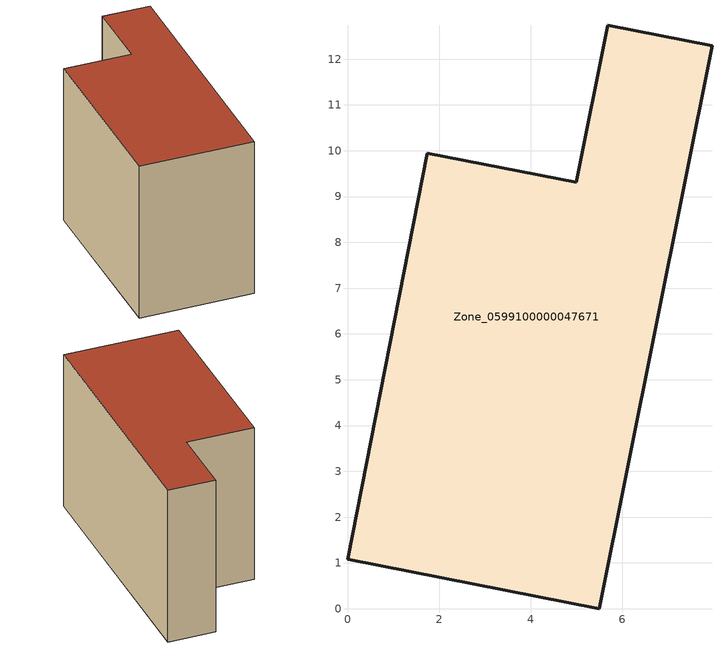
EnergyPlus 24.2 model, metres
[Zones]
Zone_0599100000047671
 floor ground (C_G): 0,1.08 1.74,9.95 5,9.31 5.68,12.74 7.96,12.3 5.5,0 z0
 wall outside (C_F): 1.74,9.95 0,1.08 5.5,0 7.96,12.3 5.68,12.74 5,9.31 1.74,9.95 z0:8.04
 roof outside (C_R): 7.96,12.3 5.68,12.74 5,9.31 1.74,9.95 0,1.08 5.5,0 z8.04
[BUILDING]
Pand.0599100000047671: North Axis=0; Terrain=City; Loads Convergence Tolerance Value=0.04; Temperature Convergence Tolerance Value=0.4; Solar Distribution=FullExterior; Maximum Number of Warmup Days=25; Minimum Number of Warmup Days=1
[Site:Location]
Rotterdam.The.Hague.AP_ZH_NLD Design_Conditions: Latitude=51.96; Longitude=4.45; Time Zone=1; Elevation=-4.5
[SITE:GROUNDTEMPERATURE:BUILDINGSURFACE]
18, 18, 18, 18, 18, 18, 18, 18, 18, 18, 18, 18
[MATERIAL] Thermal Absorptance=0.9; Solar Absorptance=0.7; Visible Absorptance=0.7
Name | Roughness | Thickness | Conductivity | Density | Specific Heat
G.TC.1975-1991 | MediumSmooth | 0.15 | 0.288461 | 540 | 1210
F.TC.1975-1991 | Rough | 0.3 | 0.230769 | 1920 | 840
R.TC.1975-1991 | MediumRough | 0.2 | 0.153846 | 1500 | 1000
[CONSTRUCTION]
C_G: G.TC.1975-1991
C_F: F.TC.1975-1991
C_R: R.TC.1975-1991
[ZONE]
Zone_0599100000047671: Type=1; Multiplier=1; Ceiling Height=Autocalculate; Volume=Autocalculate; Floor Area=autocalculate; Part of Total Floor Area=Yes
[ZONEINFILTRATION:DESIGNFLOWRATE]
Infil_Zone_0599100000047671: Zone or ZoneList or Space or SpaceList=Zone_0599100000047671; Schedule=AlwaysOn; Design Flow Rate Calculation Method=Flow/Area; Flow Rate per Floor Area=0.003; Constant Term Coefficient=1; Temperature Term Coefficient=0; Velocity Term Coefficient=0; Velocity Squared Term Coefficient=0
[HVACTEMPLATE:ZONE:IDEALLOADSAIRSYSTEM]
Zone_0599100000047671: Maximum Heating Supply Air Temperature=50; Minimum Cooling Supply Air Temperature=13; Maximum Heating Supply Air Humidity Ratio=0.0156; Minimum Cooling Supply Air Humidity Ratio=0.0077; Heating Limit=NoLimit; Cooling Limit=NoLimit; Dehumidification Control Type=ConstantSensibleHeatRatio; Cooling Sensible Heat Ratio=0.7; Dehumidification Setpoint=60; Humidification Control Type=None; Humidification Setpoint=30; Outdoor Air Method=None; Outdoor Air Flow Rate per Person=0.00944; Outdoor Air Flow Rate per Zone Floor Area=0; Outdoor Air Flow Rate per Zone=0; Demand Controlled Ventilation Type=None; Outdoor Air Economizer Type=NoEconomizer; Heat Recovery Type=None; Sensible Heat Recovery Effectiveness=0.7; Latent Heat Recovery Effectiveness=0.65
[ZONECONTROL:THERMOSTAT]
ThermostatControl_Zone_0599100000047671: Zone or ZoneList=Zone_0599100000047671; Control Type Schedule=DualSetpointControlType; Control 1=Thermostat_Zone_0599100000047671; Temperature Difference Between Cutout And Setpoint=0
[THERMOSTATSETPOINT:DUALSETPOINT]
Thermostat_Zone_0599100000047671: Heating Setpoint Temperature Schedule=HeatingSetpoint_Zone_0599100000047671; Cooling Setpoint Temperature Schedule=CoolingSetpoint_Zone_0599100000047671
[SCHEDULE:COMPACT]
HeatingSetpoint_Zone_0599100000047671: Through: 12/31, For: AllDays, Until: 24:00, 21
CoolingSetpoint_Zone_0599100000047671: Through: 12/31, For: AllDays, Until: 24:00, 24
DualSetpointControlType: Through: 12/31, For: AllDays, Until: 24:00, 4
AlwaysOn: Through: 12/31, For: AllDays, Until: 24:00, 1
